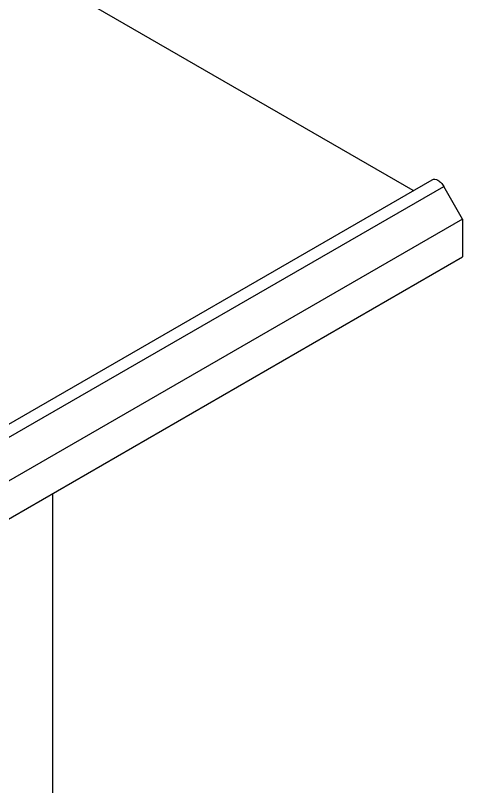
# Model space of a CAD drawing. Header units: millimetres. Extents: x 0 to 1189, y 0 to 841.
# Drawn here: x 683.5 to 722, y 345.5 to 411.9 of the extents above; entities that cross this region are included whole.
import ezdxf

# ---------------------------------------------------------------- set-up
doc = ezdxf.new("R2010")
doc.units = ezdxf.units.MM
doc.header["$LTSCALE"] = 65.395
doc.layers.get('0').update_dxf_attribs({"linetype": 'CONTINUOUS'})
doc.layers.add('SURFACES', color=7, linetype='CONTINUOUS')

msp = doc.modelspace()

# ---------------------------------------------------------------- linework, layer by layer
at = {"color": 7, "linetype": 'Continuous'}
for p, q in [((717.759, 396.809), (678.734, 419.34)), ((636.477, 349.881), (719.381, 397.745)), ((722.002, 394.359), (720.381, 397.167)), ((722.002, 394.359), (639.098, 346.495)), ((722.002, 394.359), (722.002, 391.093))]:
    msp.add_line(p, q, dxfattribs=at)
at = {"color": 9, "linetype": 'Continuous'}
msp.add_line((637.477, 349.303), (720.381, 397.167), dxfattribs=at)
at = {"color": 7, "linetype": 'Continuous'}
msp.add_open_spline([(719.38, 397.744), (719.525, 397.829), (719.864, 397.746), (720.167, 397.478), (720.316, 397.279), (720.381, 397.167)], degree=3, knots=[0, 0, 0, 0, 0.406512, 0.688267, 1, 1, 1, 1], dxfattribs=at)
at = {"layer": 'SURFACES', "color": 7, "linetype": 'Continuous'}
for p, q in [((639.098, 343.229), (722.002, 391.093)), ((686.721, 370.724), (686.721, 307.829))]:
    msp.add_line(p, q, dxfattribs=at)

doc.saveas('drawing.dxf')
